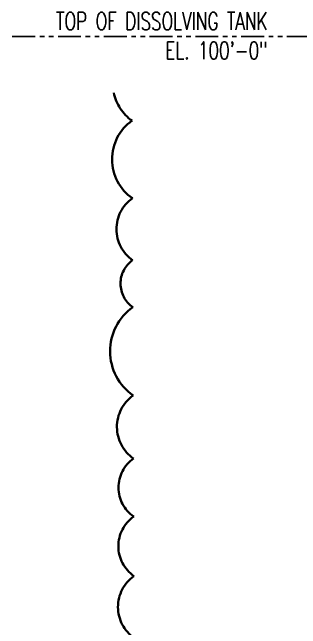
# Model space of a CAD drawing. Header units: inches. Extents: x 0 to 1408, y 0 to 1088.
# Drawn here: x 702 to 765, y 248.4 to 382.8 of the extents above; entities that cross this region are included whole.
import ezdxf

# ---------------------------------------------------------------- set-up
doc = ezdxf.new("R2010")
doc.units = ezdxf.units.IN
doc.header["$LTSCALE"] = 32
doc.header["$MEASUREMENT"] = 0
doc.linetypes.add('CENTER2', pattern=[1.125, 0.75, -0.125, 0.125, -0.125])
doc.linetypes.add('PHANTOM2', pattern=[1.25, 0.625, -0.125, 0.125, -0.125, 0.125, -0.125])
for name, color, linetype, lineweight in [('AM_6', 140, 'Continuous', 35), ('Equipment-AM_6', 140, 'Continuous', 35), ('Layout-AM_11', 92, 'PHANTOM2', 25)]:
    doc.layers.add(name, color=color, linetype=linetype, lineweight=lineweight)
doc.styles.get("Standard").update_dxf_attribs({"font": 'ROMANS.SHX', "width": 0.7})

msp = doc.modelspace()

# ---------------------------------------------------------------- linework, layer by layer
at = {"layer": 'AM_6', "linetype": 'CENTER2'}
msp.add_lwpolyline([(724.143367, 365.282567, 0.1946013692), (728.128408, 359.195871, 0.52056705), (728.198668, 342.260991, 0.52056705), (728.254642, 328.769484, 0.52056705), (728.297152, 318.523288, 0.52056705), (728.377048, 299.265664, 0.52056705), (728.434087, 285.517499, 0.52056705), (728.486582, 272.864634, 0.52056705), (728.540367, 259.900788, 0.52056705), (728.596329, 246.412028, 0.52056705), (728.65831, 231.472736, 0.52056705), (728.71772, 217.152964, 0.52056705), (728.765671, 205.595399, 0.52056705), (728.844399, 186.619458, 0.52056705), (728.921242, 168.097934, 0.52056705)], format="xyb", dxfattribs=at)
at = {"layer": 'Layout-AM_11', "ltscale": 0.25}
msp.add_line((701.973493, 377.514204), (817.683192, 377.514204), dxfattribs=at)

# ---------------------------------------------------------------- texts
at = {"layer": 'Equipment-AM_6', "color": 140, "insert": (757.734288, 382.813868), "char_height": 3.84, "attachment_point": 3}
msp.add_mtext_dynamic_manual_height_columns('TOP OF DISSOLVING TANK\\PEL. 100\'-0"', width=70.30774229, gutter_width=19.2, heights=[0], dxfattribs=at)

doc.saveas('drawing.dxf')
